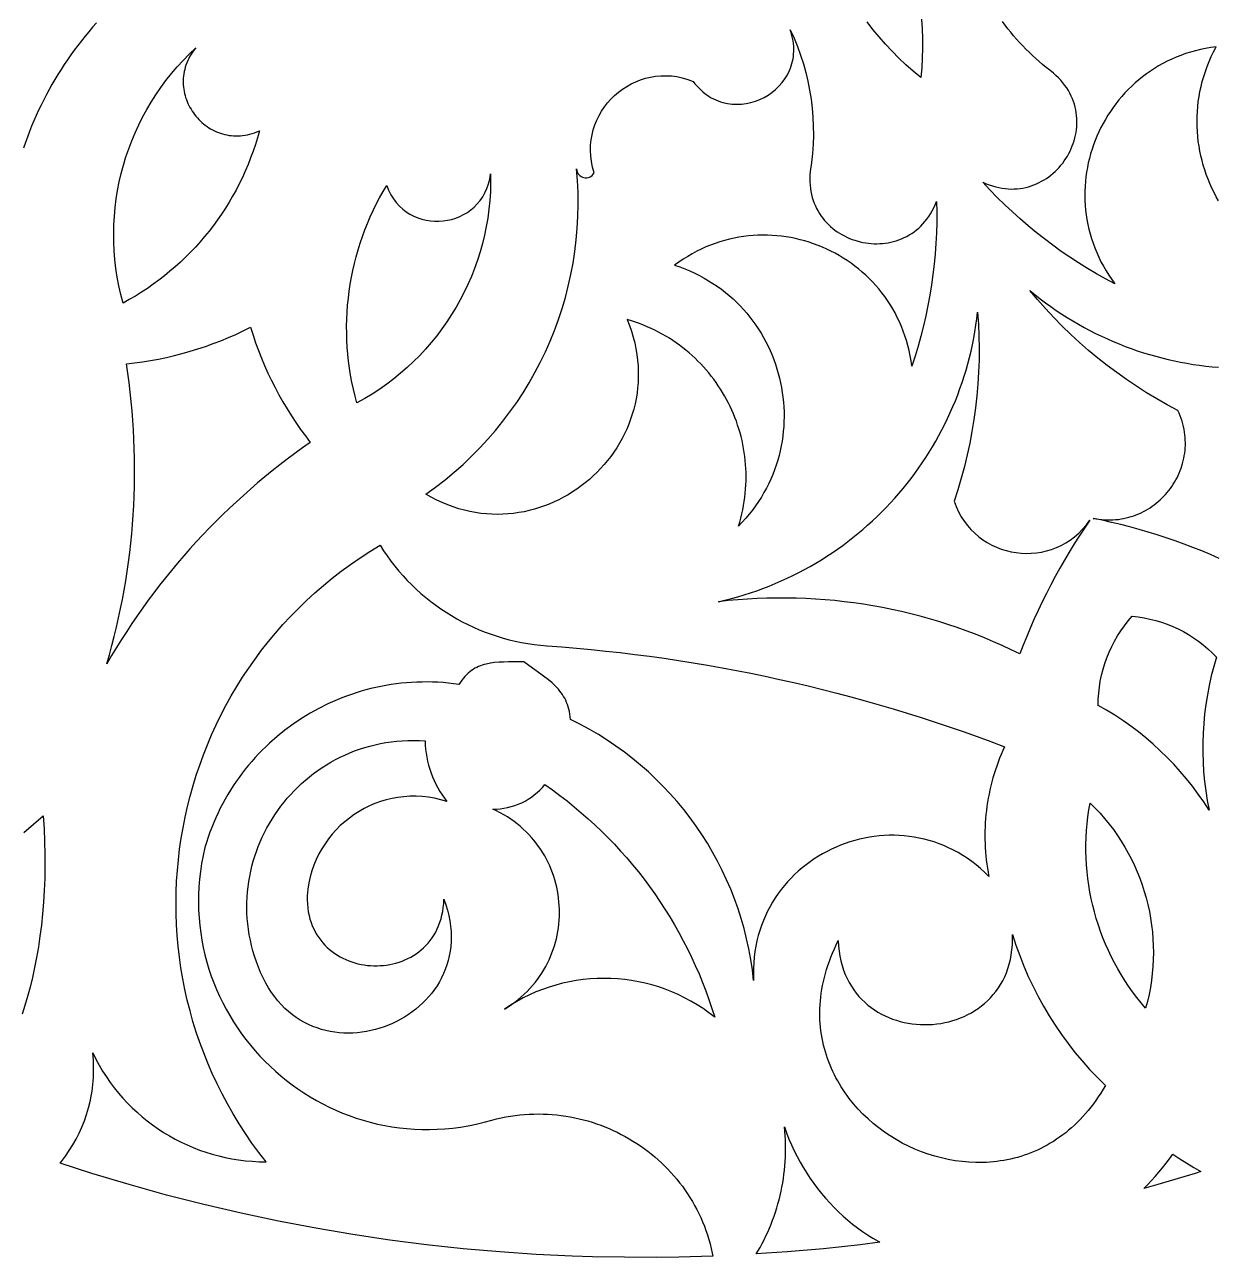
# Model space of a CAD drawing. Extents: x -1145 to -490, y -328 to 327.
# Drawn here: x -859.5 to -779, y -125.6 to -42.3 of the extents above; entities that cross this region are included whole.
import ezdxf

# ---------------------------------------------------------------- set-up
doc = ezdxf.new("R2010")
doc.units = 0
doc.layers.add('LAYER_1', color=18, linetype='CONTINUOUS')

msp = doc.modelspace()

# ---------------------------------------------------------------- linework, layer by layer
at = {"layer": 'LAYER_1'}
for points in [[(-854.676, -42.211), (-854.941, -42.509), (-855.199, -42.811), (-855.453, -43.117), (-855.701, -43.427), (-855.944, -43.74), (-856.181, -44.057), (-856.413, -44.377), (-856.639, -44.701), (-856.859, -45.028), (-857.074, -45.359), (-857.284, -45.693), (-857.488, -46.03), (-857.686, -46.37), (-857.878, -46.713), (-858.065, -47.059), (-858.246, -47.408), (-858.421, -47.76), (-858.59, -48.114), (-858.753, -48.471), (-858.911, -48.831), (-859.063, -49.193), (-859.208, -49.557), (-859.348, -49.924), (-859.482, -50.293), (-859.61, -50.665)], [(-798.989, -41.97), (-798.947, -42.62), (-798.926, -43.273), (-798.925, -43.928), (-798.945, -44.585), (-798.986, -45.243), (-799.048, -45.903), (-799.557, -45.478), (-800.05, -45.04), (-800.527, -44.588), (-800.988, -44.123), (-801.432, -43.644), (-801.861, -43.154), (-802.272, -42.651), (-802.667, -42.137)], [(-778.943, -54.235), (-779.104, -53.949), (-779.256, -53.658), (-779.399, -53.363), (-779.533, -53.063), (-779.658, -52.76), (-779.774, -52.452), (-779.881, -52.141), (-779.978, -51.827), (-780.065, -51.509), (-780.143, -51.188), (-780.211, -50.865), (-780.268, -50.539), (-780.316, -50.21), (-780.353, -49.88), (-780.38, -49.548), (-780.396, -49.214), (-780.402, -48.879), (-780.397, -48.542), (-780.381, -48.205), (-780.353, -47.866), (-780.315, -47.528), (-780.265, -47.189), (-780.204, -46.849), (-780.131, -46.51), (-780.046, -46.172), (-779.95, -45.834), (-779.841, -45.497), (-779.72, -45.161), (-779.587, -44.826), (-779.442, -44.492), (-779.284, -44.161), (-779.113, -43.831), (-779.471, -43.88), (-779.822, -43.94), (-780.168, -44.012), (-780.508, -44.094), (-780.842, -44.188), (-781.169, -44.291), (-781.49, -44.405), (-781.805, -44.529), (-782.113, -44.663), (-782.415, -44.806), (-782.709, -44.958), (-782.997, -45.119), (-783.278, -45.29), (-783.552, -45.468), (-783.819, -45.655), (-784.079, -45.85), (-784.331, -46.053), (-784.575, -46.263), (-784.812, -46.48), (-785.042, -46.705), (-785.264, -46.936), (-785.477, -47.174), (-785.683, -47.418), (-785.881, -47.668), (-786.07, -47.924), (-786.251, -48.186), (-786.424, -48.453), (-786.588, -48.725), (-786.744, -49.002), (-786.891, -49.283), (-787.029, -49.569), (-787.158, -49.859), (-787.278, -50.152), (-787.389, -50.45), (-787.49, -50.75), (-787.583, -51.054), (-787.666, -51.361), (-787.739, -51.67), (-787.802, -51.982), (-787.856, -52.296), (-787.9, -52.612), (-787.934, -52.929), (-787.958, -53.248), (-787.972, -53.568), (-787.975, -53.889), (-787.968, -54.21), (-787.951, -54.532), (-787.923, -54.854), (-787.884, -55.176), (-787.834, -55.498), (-787.774, -55.82), (-787.702, -56.14), (-787.619, -56.459), (-787.525, -56.777), (-787.42, -57.094), (-787.303, -57.409), (-787.175, -57.722), (-787.035, -58.032), (-786.883, -58.34), (-786.72, -58.645), (-786.544, -58.948), (-786.357, -59.247), (-786.157, -59.542), (-785.945, -59.834), (-786.57, -59.501), (-787.187, -59.155), (-787.796, -58.795), (-788.396, -58.422), (-788.988, -58.036), (-789.57, -57.637), (-790.143, -57.225), (-790.707, -56.801), (-791.262, -56.364), (-791.806, -55.915), (-792.341, -55.453), (-792.865, -54.98), (-793.379, -54.495), (-793.882, -53.999), (-794.375, -53.491), (-794.856, -52.971), (-794.638, -53.068), (-794.42, -53.153), (-794.204, -53.225), (-793.989, -53.287), (-793.776, -53.337), (-793.565, -53.376), (-793.356, -53.404), (-793.149, -53.422), (-792.944, -53.429), (-792.742, -53.427), (-792.542, -53.414), (-792.345, -53.393), (-792.151, -53.362), (-791.96, -53.322), (-791.773, -53.273), (-791.589, -53.216), (-791.409, -53.151), (-791.232, -53.078), (-791.059, -52.997), (-790.891, -52.908), (-790.727, -52.813), (-790.567, -52.71), (-790.412, -52.601), (-790.262, -52.486), (-790.116, -52.365), (-789.976, -52.237), (-789.841, -52.104), (-789.712, -51.966), (-789.588, -51.822), (-789.47, -51.674), (-789.358, -51.521), (-789.252, -51.364), (-789.153, -51.203), (-789.06, -51.038), (-788.973, -50.869), (-788.893, -50.697), (-788.821, -50.523), (-788.755, -50.345), (-788.697, -50.165), (-788.646, -49.982), (-788.603, -49.798), (-788.568, -49.612), (-788.54, -49.424), (-788.521, -49.235), (-788.51, -49.045), (-788.507, -48.855), (-788.514, -48.664), (-788.529, -48.473), (-788.552, -48.282), (-788.585, -48.091), (-788.628, -47.901), (-788.68, -47.711), (-788.741, -47.523), (-788.812, -47.336), (-788.893, -47.151), (-788.985, -46.968), (-789.086, -46.787), (-789.198, -46.608), (-789.321, -46.432), (-789.455, -46.258), (-789.599, -46.088), (-789.755, -45.921), (-789.922, -45.758), (-790.1, -45.599), (-790.346, -45.412), (-790.588, -45.221), (-790.825, -45.025), (-791.059, -44.825), (-791.289, -44.621), (-791.515, -44.412), (-791.736, -44.2), (-791.953, -43.983), (-792.166, -43.763), (-792.374, -43.539), (-792.578, -43.311), (-792.778, -43.079), (-792.973, -42.844), (-793.164, -42.605), (-793.35, -42.362), (-793.531, -42.116)], [(-778.913, -78.367), (-779.499, -78.112), (-780.088, -77.866), (-780.681, -77.63), (-781.278, -77.404), (-781.878, -77.187), (-782.481, -76.979), (-783.088, -76.781), (-783.698, -76.592), (-784.31, -76.413), (-784.926, -76.244), (-785.544, -76.084), (-786.165, -75.934), (-786.788, -75.794), (-787.414, -75.664), (-787.219, -75.7), (-787.025, -75.728), (-786.832, -75.75), (-786.641, -75.764), (-786.452, -75.771), (-786.264, -75.772), (-786.078, -75.765), (-785.894, -75.752), (-785.712, -75.733), (-785.532, -75.707), (-785.355, -75.675), (-785.179, -75.637), (-785.006, -75.593), (-784.836, -75.543), (-784.668, -75.487), (-784.502, -75.426), (-784.34, -75.359), (-784.18, -75.287), (-784.024, -75.21), (-783.87, -75.127), (-783.72, -75.04), (-783.573, -74.947), (-783.429, -74.85), (-783.289, -74.749), (-783.153, -74.643), (-783.02, -74.533), (-782.891, -74.418), (-782.766, -74.299), (-782.644, -74.177), (-782.527, -74.05), (-782.414, -73.92), (-782.306, -73.787), (-782.202, -73.65), (-782.102, -73.509), (-782.007, -73.366), (-781.916, -73.219), (-781.831, -73.069), (-781.75, -72.917), (-781.674, -72.762), (-781.603, -72.604), (-781.538, -72.444), (-781.478, -72.282), (-781.423, -72.117), (-781.373, -71.95), (-781.329, -71.782), (-781.291, -71.611), (-781.259, -71.439), (-781.233, -71.266), (-781.212, -71.091), (-781.198, -70.915), (-781.19, -70.737), (-781.188, -70.559), (-781.192, -70.379), (-781.203, -70.199), (-781.221, -70.018), (-781.245, -69.837), (-781.276, -69.655), (-781.314, -69.473), (-781.358, -69.291), (-781.41, -69.109), (-781.469, -68.927), (-781.536, -68.745), (-781.609, -68.563), (-781.691, -68.382), (-782.408, -68), (-783.114, -67.6), (-783.809, -67.182), (-784.493, -66.747), (-785.164, -66.295), (-785.824, -65.827), (-786.471, -65.342), (-787.105, -64.84), (-787.727, -64.323), (-788.335, -63.79), (-788.929, -63.241), (-789.51, -62.678), (-790.076, -62.099), (-790.627, -61.506), (-791.164, -60.898), (-791.685, -60.276), (-791.338, -60.561), (-790.986, -60.838), (-790.629, -61.108), (-790.268, -61.369), (-789.904, -61.623), (-789.535, -61.869), (-789.162, -62.106), (-788.786, -62.337), (-788.405, -62.559), (-788.022, -62.773), (-787.635, -62.979), (-787.244, -63.178), (-786.851, -63.369), (-786.454, -63.551), (-786.055, -63.726), (-785.653, -63.892), (-785.248, -64.051), (-784.841, -64.202), (-784.431, -64.344), (-784.019, -64.479), (-783.605, -64.606), (-783.189, -64.724), (-782.771, -64.835), (-782.351, -64.937), (-781.929, -65.031), (-781.506, -65.118), (-781.082, -65.196), (-780.656, -65.266), (-780.229, -65.328), (-779.801, -65.381), (-779.372, -65.427), (-778.942, -65.464)], [(-859.59, -96.879), (-858.943, -96.311), (-858.275, -95.749), (-858.217, -96.621), (-858.179, -97.48), (-858.159, -98.328), (-858.158, -99.163), (-858.174, -99.984), (-858.207, -100.791), (-858.256, -101.584), (-858.321, -102.361), (-858.401, -103.122), (-858.496, -103.866), (-858.605, -104.593), (-858.727, -105.302), (-858.862, -105.993), (-859.009, -106.664), (-859.168, -107.316), (-859.337, -107.947), (-859.517, -108.557), (-859.707, -109.146)]]:
    msp.add_lwpolyline(points, dxfattribs=at)
for points in [[(-807.855, -42.677), (-807.601, -43.24), (-807.369, -43.81), (-807.16, -44.387), (-806.973, -44.971), (-806.809, -45.561), (-806.667, -46.156), (-806.548, -46.756), (-806.452, -47.359), (-806.379, -47.966), (-806.328, -48.575), (-806.301, -49.186), (-806.297, -49.798), (-806.316, -50.411), (-806.359, -51.024), (-806.425, -51.636), (-806.514, -52.247), (-806.533, -52.485), (-806.54, -52.718), (-806.537, -52.946), (-806.523, -53.168), (-806.499, -53.386), (-806.466, -53.598), (-806.423, -53.804), (-806.371, -54.006), (-806.31, -54.201), (-806.24, -54.391), (-806.162, -54.575), (-806.076, -54.753), (-805.982, -54.926), (-805.881, -55.092), (-805.773, -55.253), (-805.658, -55.407), (-805.536, -55.555), (-805.408, -55.697), (-805.274, -55.833), (-805.135, -55.962), (-804.99, -56.085), (-804.841, -56.202), (-804.686, -56.312), (-804.527, -56.415), (-804.365, -56.511), (-804.198, -56.601), (-804.027, -56.684), (-803.854, -56.76), (-803.678, -56.828), (-803.498, -56.89), (-803.134, -56.992), (-802.948, -57.032), (-802.762, -57.065), (-802.574, -57.091), (-802.386, -57.108), (-802.196, -57.119), (-802.007, -57.121), (-801.818, -57.116), (-801.629, -57.103), (-801.441, -57.083), (-801.253, -57.054), (-801.067, -57.017), (-800.883, -56.973), (-800.7, -56.92), (-800.52, -56.859), (-800.342, -56.789), (-800.166, -56.711), (-799.994, -56.625), (-799.825, -56.531), (-799.66, -56.427), (-799.499, -56.316), (-799.342, -56.195), (-799.189, -56.066), (-799.042, -55.928), (-798.899, -55.78), (-798.762, -55.624), (-798.631, -55.459), (-798.505, -55.285), (-798.386, -55.101), (-798.274, -54.908), (-798.169, -54.706), (-798.071, -54.495), (-797.98, -54.274), (-797.967, -54.982), (-797.971, -55.689), (-797.99, -56.396), (-798.025, -57.101), (-798.075, -57.805), (-798.141, -58.508), (-798.223, -59.209), (-798.32, -59.908), (-798.433, -60.604), (-798.561, -61.298), (-798.705, -61.989), (-798.864, -62.677), (-799.038, -63.361), (-799.228, -64.042), (-799.433, -64.719), (-799.654, -65.392), (-799.703, -65.035), (-799.763, -64.683), (-799.835, -64.338), (-799.918, -63.998), (-800.011, -63.665), (-800.115, -63.338), (-800.229, -63.017), (-800.353, -62.702), (-800.487, -62.394), (-800.63, -62.093), (-800.783, -61.799), (-800.944, -61.511), (-801.115, -61.23), (-801.294, -60.956), (-801.481, -60.69), (-801.676, -60.431), (-801.878, -60.179), (-802.089, -59.934), (-802.306, -59.697), (-802.531, -59.468), (-802.762, -59.247), (-803, -59.033), (-803.245, -58.828), (-803.495, -58.631), (-803.751, -58.441), (-804.013, -58.261), (-804.28, -58.088), (-804.552, -57.924), (-804.829, -57.769), (-805.11, -57.622), (-805.396, -57.484), (-805.686, -57.356), (-805.98, -57.236), (-806.277, -57.125), (-806.578, -57.024), (-806.882, -56.932), (-807.189, -56.849), (-807.498, -56.776), (-807.81, -56.713), (-808.124, -56.659), (-808.44, -56.615), (-808.757, -56.581), (-809.076, -56.558), (-809.396, -56.544), (-809.717, -56.541), (-810.038, -56.548), (-810.36, -56.566), (-810.682, -56.594), (-811.005, -56.633), (-811.326, -56.683), (-811.648, -56.744), (-811.968, -56.815), (-812.287, -56.898), (-812.605, -56.992), (-812.922, -57.098), (-813.237, -57.215), (-813.549, -57.343), (-813.86, -57.483), (-814.168, -57.635), (-814.473, -57.798), (-814.775, -57.974), (-815.074, -58.162), (-815.369, -58.362), (-815.661, -58.574), (-815.309, -58.693), (-814.966, -58.823), (-814.63, -58.963), (-814.302, -59.113), (-813.983, -59.272), (-813.671, -59.44), (-813.367, -59.617), (-813.072, -59.802), (-812.784, -59.997), (-812.505, -60.199), (-812.235, -60.409), (-811.972, -60.627), (-811.718, -60.852), (-811.473, -61.084), (-811.236, -61.323), (-811.008, -61.569), (-810.789, -61.821), (-810.578, -62.08), (-810.376, -62.344), (-810.183, -62.614), (-809.999, -62.889), (-809.824, -63.169), (-809.658, -63.454), (-809.501, -63.744), (-809.353, -64.038), (-809.214, -64.336), (-809.085, -64.638), (-808.965, -64.944), (-808.854, -65.253), (-808.753, -65.565), (-808.662, -65.88), (-808.58, -66.197), (-808.507, -66.517), (-808.444, -66.839), (-808.391, -67.163), (-808.348, -67.488), (-808.315, -67.814), (-808.291, -68.142), (-808.278, -68.47), (-808.274, -68.799), (-808.281, -69.128), (-808.298, -69.457), (-808.325, -69.786), (-808.362, -70.115), (-808.41, -70.443), (-808.468, -70.77), (-808.536, -71.095), (-808.615, -71.419), (-808.704, -71.742), (-808.805, -72.062), (-808.915, -72.38), (-809.037, -72.696), (-809.169, -73.009), (-809.312, -73.319), (-809.466, -73.625), (-809.632, -73.929), (-809.808, -74.228), (-809.995, -74.523), (-810.193, -74.814), (-810.403, -75.101), (-810.624, -75.383), (-810.856, -75.659), (-811.099, -75.931), (-811.354, -76.197), (-811.27, -75.918), (-811.193, -75.64), (-811.124, -75.361), (-811.063, -75.081), (-811.009, -74.802), (-810.962, -74.523), (-810.923, -74.243), (-810.891, -73.964), (-810.867, -73.686), (-810.849, -73.408), (-810.839, -73.13), (-810.835, -72.853), (-810.839, -72.577), (-810.85, -72.302), (-810.867, -72.028), (-810.891, -71.755), (-810.922, -71.483), (-810.96, -71.213), (-811.004, -70.944), (-811.055, -70.676), (-811.113, -70.411), (-811.177, -70.147), (-811.247, -69.886), (-811.323, -69.626), (-811.406, -69.368), (-811.495, -69.113), (-811.59, -68.86), (-811.691, -68.61), (-811.798, -68.363), (-811.912, -68.118), (-812.031, -67.876), (-812.155, -67.637), (-812.286, -67.401), (-812.422, -67.168), (-812.564, -66.939), (-812.712, -66.713), (-812.865, -66.491), (-813.023, -66.272), (-813.187, -66.057), (-813.356, -65.846), (-813.531, -65.639), (-813.711, -65.436), (-813.895, -65.238), (-814.085, -65.043), (-814.28, -64.854), (-814.48, -64.668), (-814.685, -64.488), (-814.895, -64.312), (-815.109, -64.141), (-815.329, -63.976), (-815.552, -63.815), (-815.781, -63.66), (-816.014, -63.51), (-816.251, -63.366), (-816.493, -63.227), (-816.74, -63.094), (-816.99, -62.967), (-817.245, -62.845), (-817.504, -62.73), (-817.767, -62.621), (-818.034, -62.518), (-818.305, -62.422), (-818.58, -62.332), (-818.859, -62.249), (-818.706, -62.643), (-818.571, -63.037), (-818.454, -63.429), (-818.354, -63.819), (-818.272, -64.208), (-818.207, -64.595), (-818.159, -64.979), (-818.126, -65.361), (-818.11, -65.741), (-818.11, -66.117), (-818.125, -66.489), (-818.155, -66.858), (-818.199, -67.223), (-818.258, -67.584), (-818.332, -67.94), (-818.418, -68.291), (-818.519, -68.637), (-818.632, -68.978), (-818.758, -69.314), (-818.897, -69.643), (-819.048, -69.966), (-819.211, -70.283), (-819.385, -70.593), (-819.57, -70.896), (-819.766, -71.191), (-819.973, -71.479), (-820.19, -71.759), (-820.417, -72.031), (-820.653, -72.295), (-820.899, -72.549), (-821.153, -72.795), (-821.416, -73.032), (-821.688, -73.259), (-821.967, -73.476), (-822.254, -73.683), (-822.549, -73.88), (-822.85, -74.066), (-823.158, -74.241), (-823.472, -74.405), (-823.793, -74.557), (-824.119, -74.697), (-824.45, -74.826), (-824.787, -74.942), (-825.128, -75.046), (-825.474, -75.136), (-825.823, -75.214), (-826.177, -75.278), (-826.534, -75.328), (-826.894, -75.364), (-827.257, -75.386), (-827.622, -75.394), (-827.99, -75.386), (-828.359, -75.363), (-828.73, -75.325), (-829.103, -75.272), (-829.476, -75.202), (-829.849, -75.116), (-830.223, -75.014), (-830.597, -74.894), (-830.97, -74.758), (-831.342, -74.604), (-831.714, -74.433), (-832.084, -74.244), (-832.452, -74.036), (-831.795, -73.562), (-831.157, -73.068), (-830.538, -72.555), (-829.939, -72.024), (-829.36, -71.475), (-828.801, -70.909), (-828.263, -70.326), (-827.745, -69.726), (-827.249, -69.112), (-826.774, -68.482), (-826.32, -67.838), (-825.888, -67.181), (-825.479, -66.51), (-825.092, -65.827), (-824.728, -65.132), (-824.386, -64.425), (-824.068, -63.708), (-823.774, -62.98), (-823.503, -62.243), (-823.257, -61.497), (-823.034, -60.742), (-822.837, -59.98), (-822.664, -59.21), (-822.517, -58.434), (-822.394, -57.652), (-822.298, -56.864), (-822.228, -56.072), (-822.184, -55.275), (-822.166, -54.474), (-822.175, -53.671), (-822.212, -52.865), (-822.275, -52.057), (-822.263, -52.173), (-822.233, -52.277), (-822.187, -52.371), (-822.127, -52.453), (-822.056, -52.522), (-821.975, -52.578), (-821.886, -52.621), (-821.793, -52.651), (-821.695, -52.666), (-821.597, -52.666), (-821.499, -52.651), (-821.405, -52.62), (-821.315, -52.573), (-821.233, -52.509), (-821.16, -52.428), (-821.098, -52.329), (-821.203, -51.949), (-821.278, -51.573), (-821.324, -51.2), (-821.342, -50.832), (-821.332, -50.469), (-821.297, -50.114), (-821.236, -49.765), (-821.15, -49.425), (-821.042, -49.095), (-820.911, -48.774), (-820.759, -48.465), (-820.587, -48.168), (-820.395, -47.883), (-820.185, -47.613), (-819.958, -47.357), (-819.714, -47.117), (-819.456, -46.894), (-819.182, -46.688), (-818.896, -46.501), (-818.597, -46.333), (-818.287, -46.186), (-817.966, -46.059), (-817.636, -45.955), (-817.298, -45.874), (-816.952, -45.816), (-816.6, -45.784), (-816.242, -45.777), (-815.88, -45.797), (-815.515, -45.844), (-815.147, -45.92), (-814.778, -46.026), (-814.408, -46.162), (-814.286, -46.32), (-814.159, -46.469), (-814.029, -46.608), (-813.896, -46.739), (-813.759, -46.861), (-813.619, -46.974), (-813.476, -47.079), (-813.331, -47.175), (-813.183, -47.263), (-813.033, -47.342), (-812.881, -47.414), (-812.727, -47.477), (-812.572, -47.533), (-812.416, -47.58), (-812.099, -47.653), (-811.781, -47.696), (-811.461, -47.71), (-811.143, -47.697), (-810.827, -47.656), (-810.516, -47.59), (-810.211, -47.499), (-809.915, -47.383), (-809.628, -47.245), (-809.354, -47.085), (-809.092, -46.904), (-808.846, -46.702), (-808.618, -46.481), (-808.408, -46.242), (-808.218, -45.986), (-808.051, -45.713), (-807.909, -45.425), (-807.847, -45.275), (-807.792, -45.122), (-807.744, -44.965), (-807.703, -44.806), (-807.67, -44.643), (-807.644, -44.477), (-807.626, -44.308), (-807.616, -44.136), (-807.615, -43.962), (-807.622, -43.785), (-807.637, -43.606), (-807.662, -43.424), (-807.696, -43.24), (-807.739, -43.054), (-807.792, -42.867)], [(-848.092, -44.039), (-848.194, -44.181), (-848.288, -44.324), (-848.374, -44.468), (-848.452, -44.614), (-848.522, -44.761), (-848.585, -44.908), (-848.641, -45.057), (-848.689, -45.205), (-848.729, -45.355), (-848.763, -45.504), (-848.79, -45.654), (-848.81, -45.803), (-848.823, -45.952), (-848.83, -46.101), (-848.83, -46.249), (-848.824, -46.396), (-848.812, -46.543), (-848.793, -46.688), (-848.769, -46.833), (-848.739, -46.975), (-848.703, -47.117), (-848.662, -47.256), (-848.615, -47.394), (-848.562, -47.529), (-848.505, -47.663), (-848.442, -47.794), (-848.375, -47.922), (-848.302, -48.048), (-848.225, -48.171), (-848.143, -48.291), (-848.057, -48.408), (-847.967, -48.521), (-847.872, -48.631), (-847.773, -48.737), (-847.67, -48.84), (-847.564, -48.938), (-847.453, -49.033), (-847.34, -49.123), (-847.222, -49.208), (-847.101, -49.289), (-846.977, -49.365), (-846.85, -49.436), (-846.72, -49.502), (-846.587, -49.563), (-846.451, -49.618), (-846.313, -49.668), (-846.172, -49.712), (-846.029, -49.75), (-845.884, -49.782), (-845.737, -49.808), (-845.587, -49.827), (-845.436, -49.84), (-845.283, -49.846), (-845.128, -49.845), (-844.972, -49.837), (-844.815, -49.821), (-844.656, -49.799), (-844.496, -49.769), (-844.335, -49.731), (-844.174, -49.685), (-844.011, -49.631), (-843.848, -49.569), (-843.685, -49.499), (-843.815, -49.964), (-843.957, -50.424), (-844.11, -50.88), (-844.275, -51.33), (-844.451, -51.775), (-844.638, -52.214), (-844.836, -52.648), (-845.044, -53.076), (-845.264, -53.499), (-845.493, -53.915), (-845.733, -54.324), (-845.983, -54.727), (-846.243, -55.123), (-846.513, -55.513), (-846.792, -55.895), (-847.082, -56.27), (-847.38, -56.638), (-847.688, -56.998), (-848.005, -57.35), (-848.331, -57.694), (-848.666, -58.029), (-849.009, -58.357), (-849.361, -58.676), (-849.722, -58.986), (-850.09, -59.287), (-850.467, -59.579), (-850.852, -59.862), (-851.245, -60.135), (-851.645, -60.399), (-852.053, -60.653), (-852.468, -60.897), (-852.891, -61.13), (-853.042, -60.547), (-853.173, -59.961), (-853.282, -59.374), (-853.371, -58.786), (-853.439, -58.197), (-853.487, -57.608), (-853.514, -57.019), (-853.521, -56.431), (-853.508, -55.845), (-853.474, -55.261), (-853.421, -54.679), (-853.349, -54.1), (-853.257, -53.524), (-853.145, -52.952), (-853.014, -52.385), (-852.864, -51.822), (-852.695, -51.265), (-852.507, -50.714), (-852.301, -50.169), (-852.076, -49.631), (-851.833, -49.101), (-851.571, -48.578), (-851.291, -48.064), (-850.993, -47.559), (-850.678, -47.063), (-850.345, -46.578), (-849.994, -46.102), (-849.626, -45.638), (-849.24, -45.185), (-848.838, -44.744), (-848.418, -44.315), (-847.982, -43.899)], [(-828.08, -52.41), (-828.078, -53.012), (-828.096, -53.612), (-828.136, -54.207), (-828.195, -54.799), (-828.275, -55.386), (-828.375, -55.968), (-828.495, -56.545), (-828.634, -57.115), (-828.792, -57.68), (-828.969, -58.237), (-829.165, -58.788), (-829.379, -59.33), (-829.611, -59.865), (-829.861, -60.391), (-830.128, -60.908), (-830.413, -61.415), (-830.714, -61.912), (-831.033, -62.4), (-831.368, -62.876), (-831.719, -63.341), (-832.086, -63.794), (-832.469, -64.235), (-832.868, -64.663), (-833.282, -65.079), (-833.71, -65.48), (-834.153, -65.868), (-834.611, -66.241), (-835.083, -66.6), (-835.568, -66.943), (-836.068, -67.27), (-836.58, -67.581), (-837.106, -67.875), (-837.23, -67.409), (-837.342, -66.941), (-837.441, -66.471), (-837.528, -65.999), (-837.603, -65.527), (-837.666, -65.054), (-837.716, -64.58), (-837.754, -64.105), (-837.78, -63.631), (-837.794, -63.156), (-837.796, -62.681), (-837.785, -62.208), (-837.763, -61.734), (-837.729, -61.262), (-837.682, -60.791), (-837.624, -60.321), (-837.554, -59.853), (-837.472, -59.387), (-837.378, -58.923), (-837.272, -58.461), (-837.155, -58.001), (-837.025, -57.545), (-836.884, -57.091), (-836.732, -56.641), (-836.567, -56.195), (-836.391, -55.752), (-836.204, -55.312), (-836.005, -54.878), (-835.794, -54.447), (-835.572, -54.021), (-835.339, -53.6), (-835.094, -53.184), (-834.963, -53.512), (-834.81, -53.814), (-834.637, -54.093), (-834.446, -54.347), (-834.237, -54.577), (-834.013, -54.784), (-833.775, -54.967), (-833.525, -55.127), (-833.264, -55.263), (-832.994, -55.377), (-832.717, -55.468), (-832.434, -55.535), (-832.148, -55.581), (-831.858, -55.604), (-831.568, -55.605), (-831.279, -55.584), (-830.992, -55.541), (-830.709, -55.477), (-830.432, -55.391), (-830.162, -55.285), (-829.901, -55.157), (-829.65, -55.008), (-829.412, -54.838), (-829.187, -54.648), (-828.978, -54.438), (-828.786, -54.207), (-828.612, -53.956), (-828.459, -53.686), (-828.327, -53.396), (-828.219, -53.086), (-828.174, -52.924), (-828.136, -52.758), (-828.105, -52.586)], [(-795.154, -62.548), (-795.12, -63.358), (-795.107, -64.168), (-795.114, -64.977), (-795.142, -65.785), (-795.191, -66.592), (-795.26, -67.398), (-795.35, -68.201), (-795.46, -69.001), (-795.591, -69.799), (-795.742, -70.594), (-795.914, -71.385), (-796.105, -72.171), (-796.317, -72.954), (-796.55, -73.731), (-796.802, -74.503), (-796.663, -74.872), (-796.501, -75.222), (-796.319, -75.551), (-796.116, -75.861), (-795.896, -76.152), (-795.658, -76.422), (-795.404, -76.671), (-795.136, -76.901), (-794.854, -77.109), (-794.56, -77.297), (-794.256, -77.464), (-793.942, -77.61), (-793.619, -77.734), (-793.29, -77.837), (-792.955, -77.918), (-792.616, -77.977), (-792.274, -78.014), (-791.93, -78.029), (-791.585, -78.021), (-791.241, -77.991), (-790.899, -77.937), (-790.56, -77.861), (-790.226, -77.762), (-789.897, -77.639), (-789.576, -77.493), (-789.263, -77.323), (-788.96, -77.13), (-788.668, -76.912), (-788.387, -76.67), (-788.121, -76.403), (-787.869, -76.112), (-787.633, -75.796), (-787.994, -76.323), (-788.346, -76.856), (-788.69, -77.394), (-789.026, -77.937), (-789.352, -78.485), (-789.67, -79.038), (-789.979, -79.596), (-790.279, -80.158), (-790.57, -80.726), (-790.853, -81.298), (-791.126, -81.874), (-791.39, -82.455), (-791.645, -83.04), (-791.891, -83.629), (-792.128, -84.222), (-792.355, -84.819), (-792.948, -84.531), (-793.545, -84.255), (-794.146, -83.989), (-794.751, -83.735), (-795.36, -83.492), (-795.973, -83.261), (-796.59, -83.041), (-797.21, -82.832), (-797.833, -82.634), (-798.459, -82.448), (-799.088, -82.273), (-799.72, -82.11), (-800.355, -81.958), (-800.992, -81.818), (-801.632, -81.689), (-802.273, -81.572), (-802.917, -81.467), (-803.562, -81.373), (-804.21, -81.29), (-804.858, -81.22), (-805.509, -81.161), (-806.16, -81.113), (-806.812, -81.078), (-807.466, -81.054), (-808.12, -81.042), (-808.774, -81.042), (-809.429, -81.054), (-810.085, -81.078), (-810.74, -81.113), (-811.395, -81.161), (-812.051, -81.22), (-812.705, -81.292), (-812.264, -81.188), (-811.827, -81.076), (-811.393, -80.956), (-810.963, -80.828), (-810.537, -80.692), (-810.115, -80.547), (-809.697, -80.395), (-809.283, -80.235), (-808.873, -80.067), (-808.468, -79.892), (-808.067, -79.709), (-807.671, -79.519), (-807.279, -79.321), (-806.892, -79.116), (-806.509, -78.904), (-806.131, -78.685), (-805.758, -78.459), (-805.391, -78.227), (-805.028, -77.987), (-804.67, -77.741), (-804.317, -77.488), (-803.97, -77.229), (-803.628, -76.963), (-803.291, -76.691), (-802.96, -76.413), (-802.635, -76.128), (-802.315, -75.838), (-802.001, -75.542), (-801.693, -75.24), (-801.391, -74.932), (-801.095, -74.619), (-800.805, -74.3), (-800.521, -73.976), (-800.243, -73.646), (-799.971, -73.311), (-799.706, -72.971), (-799.448, -72.626), (-799.196, -72.276), (-798.95, -71.921), (-798.712, -71.561), (-798.48, -71.196), (-798.255, -70.827), (-798.037, -70.454), (-797.826, -70.076), (-797.622, -69.694), (-797.425, -69.307), (-797.236, -68.917), (-797.054, -68.522), (-796.879, -68.123), (-796.712, -67.721), (-796.553, -67.315), (-796.401, -66.905), (-796.257, -66.492), (-796.121, -66.075), (-795.993, -65.655), (-795.872, -65.232), (-795.76, -64.805), (-795.656, -64.376), (-795.561, -63.943), (-795.473, -63.507), (-795.394, -63.069), (-795.324, -62.628), (-795.262, -62.185), (-795.208, -61.738)], [(-844.117, -63.292), (-843.939, -63.813), (-843.749, -64.33), (-843.547, -64.843), (-843.334, -65.35), (-843.109, -65.852), (-842.873, -66.348), (-842.625, -66.839), (-842.367, -67.324), (-842.097, -67.803), (-841.816, -68.276), (-841.524, -68.742), (-841.221, -69.202), (-840.908, -69.655), (-840.584, -70.101), (-840.25, -70.54), (-840.774, -70.91), (-841.293, -71.286), (-841.807, -71.67), (-842.315, -72.061), (-842.817, -72.458), (-843.313, -72.862), (-843.804, -73.272), (-844.288, -73.689), (-844.767, -74.113), (-845.239, -74.543), (-845.706, -74.979), (-846.166, -75.421), (-846.62, -75.87), (-847.068, -76.325), (-847.51, -76.786), (-847.945, -77.253), (-848.373, -77.726), (-848.795, -78.205), (-849.211, -78.689), (-849.62, -79.179), (-850.022, -79.675), (-850.417, -80.177), (-850.806, -80.684), (-851.188, -81.197), (-851.562, -81.715), (-851.93, -82.238), (-852.291, -82.767), (-852.644, -83.3), (-852.991, -83.839), (-853.33, -84.383), (-853.661, -84.932), (-853.986, -85.486), (-853.808, -84.87), (-853.64, -84.252), (-853.48, -83.632), (-853.329, -83.01), (-853.187, -82.386), (-853.054, -81.76), (-852.93, -81.133), (-852.814, -80.505), (-852.708, -79.875), (-852.61, -79.244), (-852.521, -78.611), (-852.44, -77.978), (-852.369, -77.343), (-852.306, -76.708), (-852.252, -76.072), (-852.207, -75.435), (-852.17, -74.798), (-852.142, -74.16), (-852.123, -73.522), (-852.113, -72.883), (-852.111, -72.244), (-852.118, -71.605), (-852.134, -70.967), (-852.158, -70.328), (-852.191, -69.689), (-852.233, -69.051), (-852.283, -68.413), (-852.342, -67.776), (-852.41, -67.139), (-852.486, -66.503), (-852.571, -65.868), (-852.665, -65.234), (-852.117, -65.171), (-851.572, -65.096), (-851.03, -65.009), (-850.49, -64.909), (-849.952, -64.797), (-849.418, -64.672), (-848.887, -64.536), (-848.359, -64.387), (-847.834, -64.226), (-847.314, -64.053), (-846.797, -63.868), (-846.285, -63.671), (-845.778, -63.462), (-845.275, -63.242), (-844.776, -63.01), (-844.283, -62.766)], [(-835.545, -77.483), (-835.31, -77.848), (-835.066, -78.205), (-834.812, -78.553), (-834.548, -78.892), (-834.275, -79.223), (-833.993, -79.544), (-833.702, -79.856), (-833.403, -80.159), (-833.095, -80.453), (-832.779, -80.737), (-832.456, -81.011), (-832.125, -81.275), (-831.786, -81.53), (-831.441, -81.774), (-831.089, -82.008), (-830.73, -82.231), (-830.364, -82.444), (-829.993, -82.646), (-829.615, -82.837), (-829.232, -83.018), (-828.844, -83.187), (-828.45, -83.344), (-828.052, -83.49), (-827.648, -83.625), (-827.24, -83.748), (-826.828, -83.859), (-826.412, -83.958), (-825.993, -84.045), (-825.569, -84.119), (-825.143, -84.181), (-824.713, -84.231), (-824.281, -84.267), (-824.268, -84.272), (-823.278, -84.345), (-822.288, -84.427), (-821.3, -84.519), (-820.312, -84.62), (-819.326, -84.729), (-818.341, -84.848), (-817.358, -84.976), (-816.375, -85.113), (-815.395, -85.259), (-814.416, -85.414), (-813.438, -85.578), (-812.462, -85.751), (-811.488, -85.933), (-810.516, -86.124), (-809.545, -86.324), (-808.577, -86.533), (-807.61, -86.751), (-806.646, -86.977), (-805.683, -87.213), (-804.723, -87.458), (-803.765, -87.711), (-802.809, -87.973), (-801.855, -88.244), (-800.904, -88.524), (-799.956, -88.813), (-799.01, -89.111), (-798.066, -89.417), (-797.125, -89.733), (-796.187, -90.057), (-795.252, -90.389), (-794.319, -90.731), (-793.39, -91.081), (-793.506, -91.339), (-793.618, -91.598), (-793.724, -91.859), (-793.825, -92.122), (-793.92, -92.386), (-794.011, -92.652), (-794.095, -92.92), (-794.175, -93.189), (-794.249, -93.459), (-794.318, -93.73), (-794.381, -94.003), (-794.439, -94.276), (-794.492, -94.55), (-794.539, -94.826), (-794.581, -95.102), (-794.617, -95.379), (-794.648, -95.656), (-794.673, -95.934), (-794.693, -96.213), (-794.708, -96.492), (-794.717, -96.771), (-794.72, -97.05), (-794.718, -97.33), (-794.711, -97.61), (-794.698, -97.889), (-794.679, -98.169), (-794.655, -98.448), (-794.626, -98.728), (-794.591, -99.006), (-794.55, -99.285), (-794.504, -99.563), (-794.452, -99.84), (-794.731, -99.565), (-795.017, -99.305), (-795.309, -99.061), (-795.607, -98.831), (-795.909, -98.616), (-796.217, -98.415), (-796.529, -98.229), (-796.845, -98.058), (-797.165, -97.9), (-797.488, -97.757), (-797.815, -97.627), (-798.144, -97.511), (-798.476, -97.409), (-798.81, -97.32), (-799.146, -97.245), (-799.482, -97.182), (-799.82, -97.133), (-800.159, -97.097), (-800.498, -97.073), (-800.836, -97.062), (-801.175, -97.064), (-801.512, -97.077), (-801.849, -97.103), (-802.184, -97.141), (-802.517, -97.191), (-802.848, -97.252), (-803.176, -97.325), (-803.502, -97.41), (-803.824, -97.506), (-804.143, -97.613), (-804.458, -97.73), (-804.768, -97.859), (-805.074, -97.999), (-805.375, -98.149), (-805.671, -98.31), (-805.96, -98.48), (-806.244, -98.661), (-806.521, -98.852), (-806.792, -99.053), (-807.056, -99.264), (-807.312, -99.484), (-807.56, -99.713), (-807.8, -99.952), (-808.031, -100.2), (-808.254, -100.457), (-808.467, -100.723), (-808.671, -100.997), (-808.865, -101.28), (-809.048, -101.572), (-809.221, -101.871), (-809.383, -102.179), (-809.534, -102.495), (-809.673, -102.818), (-809.799, -103.15), (-809.914, -103.489), (-810.015, -103.835), (-810.104, -104.188), (-810.179, -104.549), (-810.24, -104.917), (-810.287, -105.291), (-810.32, -105.672), (-810.337, -106.06), (-810.34, -106.454), (-810.327, -106.854), (-810.411, -106.143), (-810.519, -105.437), (-810.648, -104.738), (-810.8, -104.046), (-810.973, -103.361), (-811.167, -102.684), (-811.382, -102.016), (-811.618, -101.356), (-811.874, -100.704), (-812.151, -100.063), (-812.447, -99.431), (-812.763, -98.81), (-813.097, -98.2), (-813.451, -97.601), (-813.823, -97.013), (-814.214, -96.438), (-814.622, -95.875), (-815.048, -95.325), (-815.491, -94.789), (-815.951, -94.267), (-816.428, -93.759), (-816.921, -93.266), (-817.431, -92.788), (-817.956, -92.325), (-818.497, -91.879), (-819.052, -91.449), (-819.623, -91.036), (-820.208, -90.641), (-820.808, -90.263), (-821.421, -89.904), (-822.048, -89.563), (-822.688, -89.241), (-822.704, -89.056), (-822.727, -88.878), (-822.758, -88.707), (-822.795, -88.543), (-822.839, -88.386), (-822.89, -88.234), (-822.947, -88.089), (-823.01, -87.949), (-823.079, -87.814), (-823.153, -87.684), (-823.234, -87.559), (-823.319, -87.437), (-823.41, -87.32), (-823.506, -87.206), (-823.711, -86.986), (-823.934, -86.776), (-824.172, -86.573), (-824.425, -86.375), (-824.691, -86.177), (-825.253, -85.775), (-825.848, -85.346), (-826.55, -85.352), (-826.883, -85.355), (-827.203, -85.363), (-827.513, -85.378), (-827.811, -85.404), (-828.097, -85.442), (-828.373, -85.497), (-828.507, -85.531), (-828.639, -85.571), (-828.767, -85.616), (-828.893, -85.667), (-829.017, -85.724), (-829.138, -85.788), (-829.256, -85.859), (-829.372, -85.937), (-829.486, -86.023), (-829.597, -86.117), (-829.706, -86.22), (-829.812, -86.331), (-829.916, -86.452), (-830.018, -86.583), (-830.118, -86.723), (-830.215, -86.874), (-830.574, -86.826), (-830.932, -86.787), (-831.29, -86.756), (-831.646, -86.733), (-832.002, -86.719), (-832.357, -86.712), (-832.71, -86.714), (-833.063, -86.724), (-833.414, -86.742), (-833.763, -86.767), (-834.111, -86.801), (-834.457, -86.842), (-834.801, -86.891), (-835.143, -86.947), (-835.483, -87.011), (-835.822, -87.082), (-836.157, -87.161), (-836.491, -87.247), (-836.822, -87.34), (-837.15, -87.441), (-837.476, -87.548), (-837.799, -87.663), (-838.119, -87.784), (-838.436, -87.913), (-839.06, -88.19), (-839.671, -88.494), (-840.267, -88.824), (-840.849, -89.179), (-841.414, -89.56), (-841.962, -89.965), (-842.493, -90.394), (-843.005, -90.846), (-843.254, -91.081), (-843.497, -91.321), (-843.736, -91.567), (-843.969, -91.818), (-844.197, -92.075), (-844.42, -92.337), (-844.637, -92.604), (-844.848, -92.877), (-845.054, -93.154), (-845.254, -93.437), (-845.448, -93.725), (-845.635, -94.018), (-845.817, -94.315), (-845.992, -94.617), (-846.161, -94.924), (-846.323, -95.236), (-846.479, -95.552), (-846.628, -95.873), (-846.77, -96.198), (-846.905, -96.527), (-847.033, -96.861), (-847.153, -97.199), (-847.267, -97.541), (-847.373, -97.887), (-847.49, -98.427), (-847.588, -98.964), (-847.668, -99.499), (-847.728, -100.031), (-847.769, -100.559), (-847.793, -101.085), (-847.799, -101.607), (-847.786, -102.125), (-847.757, -102.638), (-847.711, -103.147), (-847.647, -103.652), (-847.568, -104.151), (-847.472, -104.645), (-847.36, -105.134), (-847.233, -105.617), (-847.09, -106.093), (-846.933, -106.563), (-846.76, -107.026), (-846.574, -107.483), (-846.373, -107.932), (-846.158, -108.374), (-845.93, -108.807), (-845.688, -109.233), (-845.434, -109.651), (-845.167, -110.059), (-844.887, -110.459), (-844.596, -110.85), (-844.293, -111.231), (-843.978, -111.602), (-843.652, -111.963), (-843.315, -112.314), (-842.967, -112.655), (-842.609, -112.984), (-842.242, -113.303), (-841.864, -113.61), (-841.477, -113.905), (-841.081, -114.188), (-840.676, -114.459), (-840.262, -114.718), (-839.84, -114.964), (-839.41, -115.196), (-838.973, -115.416), (-838.528, -115.621), (-838.076, -115.813), (-837.617, -115.99), (-837.151, -116.153), (-836.68, -116.302), (-836.202, -116.435), (-835.719, -116.553), (-835.23, -116.655), (-834.737, -116.741), (-834.238, -116.812), (-833.735, -116.866), (-833.228, -116.903), (-832.718, -116.923), (-832.203, -116.926), (-831.685, -116.911), (-831.164, -116.879), (-830.641, -116.829), (-830.115, -116.76), (-829.587, -116.672), (-829.057, -116.566), (-828.525, -116.44), (-827.993, -116.295), (-827.678, -116.214), (-827.364, -116.142), (-827.049, -116.079), (-826.734, -116.024), (-826.42, -115.978), (-826.105, -115.941), (-825.791, -115.912), (-825.478, -115.891), (-825.165, -115.879), (-824.853, -115.875), (-824.541, -115.879), (-824.231, -115.891), (-823.922, -115.911), (-823.615, -115.94), (-823.309, -115.975), (-823.004, -116.019), (-822.702, -116.07), (-822.401, -116.129), (-822.102, -116.195), (-821.806, -116.269), (-821.512, -116.35), (-821.22, -116.438), (-820.931, -116.534), (-820.645, -116.636), (-820.361, -116.746), (-820.081, -116.862), (-819.803, -116.985), (-819.529, -117.115), (-819.259, -117.252), (-818.992, -117.395), (-818.729, -117.545), (-818.47, -117.701), (-818.214, -117.864), (-817.963, -118.032), (-817.716, -118.207), (-817.474, -118.388), (-817.236, -118.575), (-817.003, -118.768), (-816.775, -118.967), (-816.552, -119.171), (-816.333, -119.382), (-816.121, -119.597), (-815.913, -119.819), (-815.711, -120.045), (-815.515, -120.278), (-815.325, -120.515), (-815.14, -120.757), (-814.962, -121.005), (-814.79, -121.258), (-814.624, -121.515), (-814.465, -121.778), (-814.312, -122.045), (-814.167, -122.317), (-814.028, -122.594), (-813.897, -122.875), (-813.772, -123.16), (-813.655, -123.45), (-813.546, -123.744), (-813.444, -124.043), (-813.35, -124.345), (-813.264, -124.652), (-813.186, -124.962), (-813.116, -125.276), (-813.077, -125.475), (-815.368, -125.541), (-816.873, -125.555), (-821.206, -125.511), (-822.58, -125.471), (-825.013, -125.354), (-827.461, -125.187), (-829.923, -124.971), (-832.398, -124.705), (-834.884, -124.386), (-837.381, -124.016), (-839.885, -123.592), (-842.397, -123.113), (-844.913, -122.581), (-847.433, -121.993), (-849.955, -121.349), (-852.478, -120.648), (-854.998, -119.891), (-857.143, -119.196), (-857.047, -119.081), (-856.774, -118.722), (-856.518, -118.35), (-856.279, -117.968), (-856.056, -117.574), (-855.852, -117.171), (-855.665, -116.758), (-855.497, -116.336), (-855.348, -115.906), (-855.219, -115.468), (-855.109, -115.023), (-855.02, -114.572), (-854.983, -114.344), (-854.951, -114.114), (-854.924, -113.883), (-854.903, -113.651), (-854.888, -113.418), (-854.877, -113.184), (-854.872, -112.948), (-854.873, -112.712), (-854.879, -112.475), (-854.891, -112.237), (-854.909, -111.998), (-854.933, -111.759), (-854.723, -112.175), (-854.501, -112.582), (-854.265, -112.979), (-854.016, -113.366), (-853.754, -113.742), (-853.48, -114.107), (-853.195, -114.461), (-852.898, -114.805), (-852.589, -115.136), (-852.27, -115.457), (-851.941, -115.765), (-851.601, -116.061), (-851.252, -116.345), (-850.893, -116.617), (-850.525, -116.875), (-850.149, -117.121), (-849.764, -117.354), (-849.371, -117.573), (-848.971, -117.778), (-848.563, -117.97), (-848.149, -118.147), (-847.728, -118.31), (-847.301, -118.459), (-846.868, -118.593), (-846.43, -118.711), (-845.987, -118.815), (-845.539, -118.903), (-845.086, -118.976), (-844.63, -119.032), (-844.17, -119.073), (-843.707, -119.097), (-843.24, -119.104), (-843.725, -118.474), (-844.189, -117.836), (-844.632, -117.188), (-845.055, -116.533), (-845.457, -115.871), (-845.839, -115.201), (-846.201, -114.524), (-846.542, -113.841), (-846.863, -113.152), (-847.164, -112.457), (-847.445, -111.757), (-847.706, -111.053), (-847.947, -110.344), (-848.168, -109.63), (-848.369, -108.913), (-848.551, -108.193), (-848.713, -107.47), (-848.856, -106.745), (-848.979, -106.017), (-849.083, -105.288), (-849.167, -104.557), (-849.232, -103.826), (-849.278, -103.094), (-849.305, -102.362), (-849.313, -101.63), (-849.302, -100.898), (-849.272, -100.168), (-849.223, -99.44), (-849.155, -98.713), (-849.069, -97.988), (-848.964, -97.266), (-848.841, -96.547), (-848.699, -95.832), (-848.539, -95.12), (-848.36, -94.412), (-848.163, -93.709), (-847.948, -93.011), (-847.715, -92.319), (-847.464, -91.632), (-847.195, -90.951), (-846.908, -90.277), (-846.604, -89.61), (-846.281, -88.95), (-845.941, -88.298), (-845.584, -87.654), (-845.209, -87.018), (-844.816, -86.392), (-844.406, -85.774), (-843.979, -85.167), (-843.534, -84.569), (-843.073, -83.982), (-842.594, -83.406), (-842.099, -82.841), (-841.586, -82.288), (-841.057, -81.747), (-840.51, -81.218), (-839.947, -80.702), (-839.368, -80.2), (-838.772, -79.711), (-838.159, -79.236), (-837.53, -78.775), (-836.885, -78.329), (-836.223, -77.898)], [(-784.376, -82.319), (-783.974, -82.381), (-783.577, -82.462), (-783.184, -82.56), (-782.798, -82.676), (-782.418, -82.81), (-782.044, -82.961), (-781.678, -83.128), (-781.32, -83.312), (-780.971, -83.513), (-780.631, -83.729), (-780.301, -83.962), (-779.982, -84.209), (-779.673, -84.472), (-779.376, -84.75), (-779.091, -85.042), (-779.275, -85.67), (-779.439, -86.303), (-779.582, -86.939), (-779.705, -87.58), (-779.807, -88.223), (-779.89, -88.87), (-779.951, -89.518), (-779.993, -90.168), (-780.013, -90.819), (-780.014, -91.47), (-779.994, -92.121), (-779.954, -92.772), (-779.893, -93.421), (-779.811, -94.069), (-779.71, -94.714), (-779.587, -95.357), (-779.944, -94.81), (-780.317, -94.276), (-780.706, -93.755), (-781.111, -93.246), (-781.532, -92.751), (-781.967, -92.27), (-782.417, -91.804), (-782.882, -91.351), (-783.36, -90.914), (-783.853, -90.492), (-784.358, -90.085), (-784.876, -89.694), (-785.407, -89.319), (-785.951, -88.961), (-786.506, -88.619), (-787.072, -88.295), (-787.065, -87.879), (-787.038, -87.466), (-786.993, -87.056), (-786.929, -86.649), (-786.846, -86.247), (-786.745, -85.85), (-786.626, -85.458), (-786.489, -85.072), (-786.335, -84.692), (-786.163, -84.32), (-785.974, -83.956), (-785.769, -83.601), (-785.547, -83.254), (-785.308, -82.917), (-785.053, -82.591), (-784.783, -82.276)], [(-843.603, -106.321), (-843.752, -105.958), (-843.887, -105.595), (-844.009, -105.23), (-844.118, -104.866), (-844.214, -104.501), (-844.297, -104.136), (-844.367, -103.771), (-844.424, -103.407), (-844.469, -103.043), (-844.502, -102.68), (-844.523, -102.319), (-844.531, -101.958), (-844.528, -101.6), (-844.514, -101.243), (-844.487, -100.888), (-844.45, -100.535), (-844.401, -100.185), (-844.342, -99.838), (-844.271, -99.493), (-844.19, -99.152), (-844.098, -98.814), (-843.996, -98.479), (-843.884, -98.149), (-843.762, -97.822), (-843.63, -97.5), (-843.488, -97.183), (-843.337, -96.87), (-843.176, -96.562), (-843.006, -96.259), (-842.827, -95.962), (-842.639, -95.67), (-842.443, -95.384), (-842.237, -95.104), (-842.024, -94.831), (-841.802, -94.564), (-841.572, -94.304), (-841.334, -94.051), (-841.088, -93.805), (-840.835, -93.567), (-840.574, -93.336), (-840.306, -93.113), (-840.031, -92.898), (-839.749, -92.692), (-839.46, -92.494), (-839.164, -92.305), (-838.862, -92.125), (-838.554, -91.955), (-838.239, -91.793), (-837.918, -91.642), (-837.592, -91.5), (-837.26, -91.369), (-836.922, -91.248), (-836.579, -91.138), (-836.231, -91.038), (-835.877, -90.95), (-835.519, -90.873), (-835.156, -90.807), (-834.789, -90.753), (-834.417, -90.711), (-834.041, -90.681), (-833.66, -90.664), (-833.276, -90.659), (-832.888, -90.668), (-832.497, -90.689), (-832.487, -90.968), (-832.465, -91.245), (-832.433, -91.52), (-832.389, -91.794), (-832.334, -92.064), (-832.267, -92.332), (-832.19, -92.597), (-832.102, -92.858), (-832.004, -93.116), (-831.895, -93.369), (-831.775, -93.617), (-831.646, -93.861), (-831.506, -94.1), (-831.356, -94.333), (-831.196, -94.561), (-831.026, -94.782), (-831.445, -94.66), (-831.864, -94.563), (-832.282, -94.493), (-832.699, -94.448), (-833.114, -94.427), (-833.525, -94.43), (-833.933, -94.457), (-834.336, -94.506), (-834.734, -94.578), (-835.125, -94.672), (-835.509, -94.787), (-835.885, -94.923), (-836.252, -95.079), (-836.609, -95.255), (-836.956, -95.45), (-837.292, -95.663), (-837.615, -95.894), (-837.926, -96.142), (-838.223, -96.408), (-838.506, -96.689), (-838.773, -96.987), (-839.023, -97.3), (-839.257, -97.627), (-839.473, -97.968), (-839.671, -98.323), (-839.848, -98.691), (-840.006, -99.071), (-840.142, -99.463), (-840.257, -99.867), (-840.349, -100.281), (-840.417, -100.706), (-840.461, -101.14), (-840.461, -101.424), (-840.448, -101.699), (-840.423, -101.966), (-840.384, -102.224), (-840.334, -102.473), (-840.272, -102.713), (-840.199, -102.945), (-840.115, -103.168), (-840.021, -103.382), (-839.917, -103.588), (-839.803, -103.785), (-839.68, -103.972), (-839.549, -104.152), (-839.409, -104.322), (-839.262, -104.483), (-839.107, -104.636), (-838.945, -104.78), (-838.776, -104.915), (-838.601, -105.041), (-838.421, -105.158), (-838.235, -105.267), (-838.045, -105.366), (-837.85, -105.457), (-837.651, -105.539), (-837.448, -105.611), (-837.242, -105.675), (-837.034, -105.73), (-836.823, -105.776), (-836.61, -105.813), (-836.396, -105.841), (-836.18, -105.86), (-835.964, -105.87), (-835.748, -105.871), (-835.532, -105.863), (-835.316, -105.846), (-835.102, -105.819), (-834.889, -105.784), (-834.678, -105.74), (-834.469, -105.687), (-834.263, -105.624), (-834.06, -105.553), (-833.861, -105.472), (-833.665, -105.382), (-833.474, -105.284), (-833.288, -105.176), (-833.107, -105.059), (-832.932, -104.932), (-832.763, -104.797), (-832.601, -104.652), (-832.445, -104.498), (-832.297, -104.335), (-832.157, -104.163), (-832.025, -103.981), (-831.901, -103.791), (-831.787, -103.591), (-831.682, -103.382), (-831.587, -103.163), (-831.502, -102.935), (-831.428, -102.698), (-831.365, -102.452), (-831.314, -102.196), (-831.275, -101.931), (-831.248, -101.657), (-831.234, -101.373), (-831.101, -101.749), (-830.99, -102.12), (-830.9, -102.487), (-830.83, -102.847), (-830.78, -103.202), (-830.749, -103.552), (-830.738, -103.895), (-830.744, -104.233), (-830.768, -104.564), (-830.81, -104.888), (-830.868, -105.205), (-830.943, -105.515), (-831.032, -105.818), (-831.137, -106.113), (-831.257, -106.401), (-831.39, -106.681), (-831.537, -106.952), (-831.697, -107.215), (-831.869, -107.469), (-832.053, -107.715), (-832.248, -107.951), (-832.454, -108.178), (-832.67, -108.395), (-832.895, -108.603), (-833.13, -108.8), (-833.373, -108.988), (-833.625, -109.165), (-833.883, -109.331), (-834.149, -109.486), (-834.421, -109.631), (-834.699, -109.763), (-834.982, -109.885), (-835.27, -109.994), (-835.562, -110.092), (-835.858, -110.177), (-836.157, -110.25), (-836.458, -110.31), (-836.762, -110.357), (-837.067, -110.391), (-837.373, -110.412), (-837.68, -110.419), (-837.986, -110.412), (-838.292, -110.392), (-838.597, -110.357), (-838.899, -110.307), (-839.2, -110.243), (-839.498, -110.164), (-839.792, -110.07), (-840.082, -109.96), (-840.368, -109.835), (-840.649, -109.694), (-840.925, -109.537), (-841.194, -109.364), (-841.457, -109.174), (-841.713, -108.968), (-841.961, -108.745), (-842.201, -108.504), (-842.432, -108.246), (-842.653, -107.971), (-842.865, -107.677), (-843.066, -107.366), (-843.257, -107.036), (-843.436, -106.688)], [(-823.913, -93.993), (-823.411, -94.364), (-822.918, -94.744), (-822.434, -95.134), (-821.959, -95.534), (-821.493, -95.943), (-821.036, -96.361), (-820.588, -96.789), (-820.15, -97.225), (-819.722, -97.67), (-819.303, -98.124), (-818.894, -98.586), (-818.494, -99.056), (-818.105, -99.535), (-817.726, -100.021), (-817.357, -100.515), (-816.999, -101.017), (-816.651, -101.526), (-816.314, -102.043), (-815.988, -102.566), (-815.672, -103.097), (-815.368, -103.634), (-815.075, -104.178), (-814.792, -104.728), (-814.522, -105.285), (-814.263, -105.847), (-814.015, -106.416), (-813.779, -106.99), (-813.555, -107.57), (-813.343, -108.156), (-813.143, -108.746), (-812.955, -109.342), (-813.344, -109.043), (-813.742, -108.763), (-814.148, -108.5), (-814.563, -108.255), (-814.985, -108.028), (-815.414, -107.819), (-815.849, -107.629), (-816.29, -107.456), (-816.737, -107.301), (-817.188, -107.165), (-817.643, -107.047), (-818.102, -106.946), (-818.563, -106.865), (-819.027, -106.801), (-819.493, -106.755), (-819.96, -106.728), (-820.428, -106.719), (-820.896, -106.729), (-821.363, -106.756), (-821.83, -106.802), (-822.295, -106.867), (-822.758, -106.949), (-823.218, -107.051), (-823.675, -107.17), (-824.128, -107.308), (-824.577, -107.465), (-825.021, -107.64), (-825.459, -107.833), (-825.891, -108.045), (-826.317, -108.276), (-826.735, -108.525), (-827.146, -108.793), (-826.902, -108.641), (-826.667, -108.483), (-826.439, -108.318), (-826.221, -108.148), (-826.01, -107.971), (-825.808, -107.789), (-825.615, -107.601), (-825.429, -107.408), (-825.252, -107.21), (-825.084, -107.007), (-824.923, -106.8), (-824.771, -106.588), (-824.627, -106.372), (-824.492, -106.153), (-824.364, -105.93), (-824.245, -105.703), (-824.134, -105.473), (-824.032, -105.241), (-823.937, -105.005), (-823.851, -104.767), (-823.773, -104.527), (-823.703, -104.285), (-823.641, -104.041), (-823.587, -103.795), (-823.541, -103.548), (-823.504, -103.3), (-823.474, -103.051), (-823.453, -102.802), (-823.44, -102.552), (-823.434, -102.302), (-823.437, -102.051), (-823.448, -101.801), (-823.466, -101.552), (-823.493, -101.303), (-823.528, -101.055), (-823.57, -100.808), (-823.621, -100.563), (-823.679, -100.319), (-823.746, -100.077), (-823.82, -99.838), (-823.902, -99.6), (-823.993, -99.365), (-824.091, -99.133), (-824.196, -98.903), (-824.31, -98.677), (-824.431, -98.455), (-824.561, -98.236), (-824.698, -98.02), (-824.843, -97.809), (-824.995, -97.603), (-825.156, -97.401), (-825.324, -97.203), (-825.5, -97.011), (-825.684, -96.824), (-825.875, -96.642), (-826.074, -96.466), (-826.281, -96.296), (-826.495, -96.133), (-826.717, -95.975), (-826.947, -95.824), (-827.184, -95.681), (-827.429, -95.544), (-827.681, -95.414), (-827.941, -95.292), (-827.686, -95.288), (-827.433, -95.269), (-827.181, -95.235), (-826.933, -95.187), (-826.688, -95.126), (-826.447, -95.051), (-826.211, -94.963), (-825.981, -94.862), (-825.757, -94.749), (-825.54, -94.623), (-825.331, -94.486), (-825.13, -94.337), (-824.938, -94.177), (-824.756, -94.006), (-824.584, -93.824), (-824.423, -93.633)], [(-787.619, -94.883), (-787.278, -95.224), (-786.95, -95.574), (-786.636, -95.933), (-786.336, -96.302), (-786.049, -96.679), (-785.776, -97.065), (-785.517, -97.458), (-785.272, -97.859), (-785.042, -98.267), (-784.825, -98.682), (-784.623, -99.104), (-784.435, -99.531), (-784.262, -99.964), (-784.103, -100.402), (-783.959, -100.845), (-783.83, -101.292), (-783.716, -101.744), (-783.617, -102.199), (-783.533, -102.657), (-783.465, -103.119), (-783.412, -103.582), (-783.374, -104.048), (-783.352, -104.516), (-783.346, -104.985), (-783.355, -105.454), (-783.38, -105.925), (-783.422, -106.395), (-783.479, -106.866), (-783.553, -107.335), (-783.643, -107.804), (-783.749, -108.272), (-783.872, -108.737), (-784.175, -108.376), (-784.467, -108.009), (-784.747, -107.633), (-785.016, -107.252), (-785.274, -106.863), (-785.519, -106.469), (-785.754, -106.068), (-785.976, -105.662), (-786.187, -105.25), (-786.386, -104.833), (-786.573, -104.412), (-786.748, -103.985), (-786.911, -103.554), (-787.061, -103.119), (-787.2, -102.68), (-787.326, -102.238), (-787.44, -101.792), (-787.542, -101.343), (-787.631, -100.891), (-787.707, -100.437), (-787.771, -99.981), (-787.822, -99.522), (-787.86, -99.062), (-787.886, -98.6), (-787.898, -98.137), (-787.898, -97.673), (-787.885, -97.208), (-787.858, -96.743), (-787.818, -96.278), (-787.765, -95.812), (-787.698, -95.348)], [(-792.854, -103.749), (-792.622, -104.472), (-792.366, -105.186), (-792.089, -105.89), (-791.789, -106.584), (-791.468, -107.268), (-791.125, -107.941), (-790.762, -108.602), (-790.377, -109.251), (-789.972, -109.887), (-789.547, -110.51), (-789.102, -111.12), (-788.638, -111.715), (-788.154, -112.297), (-787.652, -112.863), (-787.13, -113.413), (-786.59, -113.948), (-786.744, -114.211), (-786.901, -114.467), (-787.063, -114.716), (-787.228, -114.957), (-787.397, -115.191), (-787.569, -115.418), (-787.745, -115.637), (-787.925, -115.85), (-788.107, -116.055), (-788.293, -116.253), (-788.482, -116.444), (-788.674, -116.628), (-788.868, -116.805), (-789.066, -116.975), (-789.266, -117.138), (-789.469, -117.295), (-789.674, -117.445), (-789.882, -117.588), (-790.092, -117.725), (-790.304, -117.854), (-790.518, -117.978), (-790.734, -118.095), (-790.953, -118.205), (-791.172, -118.31), (-791.394, -118.407), (-791.617, -118.499), (-791.842, -118.584), (-792.068, -118.664), (-792.295, -118.737), (-792.524, -118.804), (-792.754, -118.865), (-792.984, -118.92), (-793.216, -118.969), (-793.448, -119.012), (-793.681, -119.05), (-793.915, -119.081), (-794.149, -119.107), (-794.383, -119.127), (-794.618, -119.142), (-794.853, -119.151), (-795.088, -119.155), (-795.323, -119.153), (-795.793, -119.133), (-796.262, -119.092), (-796.728, -119.031), (-797.192, -118.948), (-797.653, -118.846), (-798.108, -118.724), (-798.559, -118.583), (-799.004, -118.424), (-799.442, -118.246), (-799.872, -118.049), (-800.294, -117.836), (-800.707, -117.605), (-801.11, -117.358), (-801.502, -117.094), (-801.883, -116.814), (-802.251, -116.519), (-802.606, -116.209), (-802.947, -115.884), (-803.273, -115.544), (-803.584, -115.191), (-803.879, -114.825), (-804.02, -114.636), (-804.156, -114.445), (-804.288, -114.25), (-804.416, -114.053), (-804.538, -113.852), (-804.656, -113.648), (-804.769, -113.441), (-804.878, -113.232), (-804.981, -113.019), (-805.078, -112.804), (-805.171, -112.586), (-805.258, -112.365), (-805.34, -112.141), (-805.416, -111.915), (-805.487, -111.687), (-805.551, -111.456), (-805.61, -111.222), (-805.663, -110.986), (-805.71, -110.748), (-805.751, -110.507), (-805.785, -110.264), (-805.813, -110.019), (-805.834, -109.772), (-805.849, -109.523), (-805.858, -109.271), (-805.859, -109.018), (-805.854, -108.763), (-805.841, -108.505), (-805.822, -108.246), (-805.795, -107.986), (-805.761, -107.723), (-805.72, -107.459), (-805.672, -107.193), (-805.615, -106.926), (-805.551, -106.657), (-805.48, -106.386), (-805.4, -106.114), (-805.313, -105.841), (-805.217, -105.566), (-805.113, -105.29), (-805.001, -105.013), (-804.881, -104.735), (-804.752, -104.456), (-804.615, -104.175), (-804.593, -104.537), (-804.555, -104.886), (-804.501, -105.223), (-804.433, -105.548), (-804.349, -105.862), (-804.252, -106.163), (-804.14, -106.452), (-804.016, -106.729), (-803.879, -106.995), (-803.731, -107.248), (-803.57, -107.489), (-803.399, -107.719), (-803.218, -107.937), (-803.027, -108.142), (-802.826, -108.336), (-802.617, -108.519), (-802.4, -108.689), (-802.175, -108.848), (-801.943, -108.994), (-801.704, -109.129), (-801.459, -109.253), (-801.209, -109.365), (-800.953, -109.465), (-800.694, -109.553), (-800.43, -109.63), (-800.163, -109.695), (-799.893, -109.748), (-799.621, -109.79), (-799.348, -109.82), (-799.073, -109.839), (-798.797, -109.846), (-798.521, -109.842), (-798.246, -109.826), (-797.972, -109.799), (-797.699, -109.761), (-797.428, -109.71), (-797.16, -109.649), (-796.894, -109.576), (-796.633, -109.492), (-796.375, -109.396), (-796.123, -109.289), (-795.875, -109.171), (-795.634, -109.042), (-795.399, -108.901), (-795.17, -108.749), (-794.949, -108.586), (-794.736, -108.411), (-794.532, -108.226), (-794.336, -108.029), (-794.151, -107.821), (-793.975, -107.602), (-793.81, -107.371), (-793.656, -107.13), (-793.513, -106.878), (-793.383, -106.614), (-793.266, -106.34), (-793.162, -106.054), (-793.073, -105.758), (-792.997, -105.45), (-792.936, -105.132), (-792.891, -104.802), (-792.862, -104.462), (-792.85, -104.111)], [(-808.102, -117.156), (-807.942, -117.566), (-807.77, -117.969), (-807.587, -118.364), (-807.393, -118.753), (-807.189, -119.134), (-806.973, -119.506), (-806.748, -119.871), (-806.512, -120.228), (-806.267, -120.576), (-806.012, -120.916), (-805.748, -121.247), (-805.474, -121.57), (-805.192, -121.883), (-804.901, -122.187), (-804.601, -122.481), (-804.294, -122.765), (-803.978, -123.04), (-803.654, -123.305), (-803.323, -123.559), (-802.985, -123.804), (-802.639, -124.037), (-802.287, -124.26), (-801.928, -124.471), (-801.811, -124.535), (-803.134, -124.705), (-805.609, -124.971), (-808.071, -125.187), (-810.159, -125.329), (-810.04, -125.133), (-809.896, -124.881), (-809.757, -124.626), (-809.624, -124.368), (-809.497, -124.108), (-809.375, -123.845), (-809.259, -123.58), (-809.149, -123.312), (-809.044, -123.043), (-808.946, -122.77), (-808.853, -122.496), (-808.766, -122.22), (-808.684, -121.942), (-808.609, -121.662), (-808.539, -121.381), (-808.476, -121.098), (-808.418, -120.814), (-808.366, -120.528), (-808.321, -120.241), (-808.281, -119.953), (-808.247, -119.664), (-808.22, -119.374), (-808.198, -119.083), (-808.183, -118.792), (-808.174, -118.499), (-808.171, -118.207), (-808.175, -117.913), (-808.184, -117.62), (-808.2, -117.326), (-808.222, -117.033), (-808.251, -116.739)], [(-782.029, -118.588), (-781.567, -118.895), (-781.099, -119.194), (-780.626, -119.484), (-780.148, -119.766), (-780.534, -119.891), (-783.055, -120.648), (-783.986, -120.907), (-783.745, -120.658), (-783.484, -120.377), (-783.228, -120.092), (-782.978, -119.801), (-782.732, -119.505), (-782.492, -119.204), (-782.258, -118.899)]]:
    msp.add_lwpolyline(points, close=True, dxfattribs=at)

doc.saveas('drawing.dxf')
